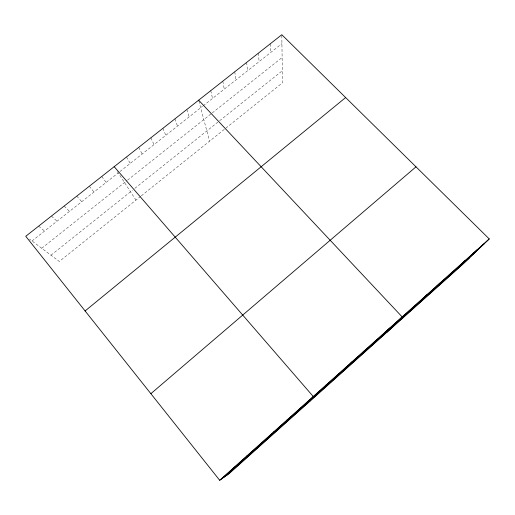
<?xml version="1.0" encoding="UTF-8"?>
<svg xmlns="http://www.w3.org/2000/svg" width="515" height="515" viewBox="0 0 515 515"><rect width="100%" height="100%" fill="white"/><g stroke="black" fill="none" stroke-linecap="round" stroke-linejoin="round"><path stroke-width="0.39" stroke-dasharray="2.58 1.93" d="M140.704 196.305L59.315 261.466L29.503 239.095M141.297 195.835L282.465 82.812L281.827 35.471M50.972 255.208L132.374 190.312M134.84 188.342L217.819 122.19M219.635 120.742L282.304 70.78M41.709 248.262L126.941 180.623M127.553 180.141L211.62 113.429M212.225 112.959L282.123 57.487M32.001 240.975L118.225 172.892M120.027 171.469L202.543 106.309M203.168 105.82L281.937 43.621M38.638 226.143L44.56 231.055M51.436 216.068L57.036 221.205M64.15 206.058L69.435 211.414M76.78 196.112L81.75 201.693M89.333 186.237L93.988 192.031M101.796 176.426L106.142 182.426M117.414 171.649L135.947 200.116M126.484 156.991L130.231 163.41M138.709 147.374L142.153 153.991M150.85 137.814L154.004 144.631M162.914 128.319L165.785 135.336M174.907 118.881L177.488 126.091M186.816 109.502L189.114 116.911M198.854 100.946L209.573 141.168M210.764 90.653L212.508 98.442M222.802 81.177L224.263 89.159M234.756 71.765L235.947 79.934M246.634 62.418L247.554 70.767M258.44 53.129L259.084 61.658M270.163 43.897L270.549 52.614"/><path stroke-width="0.77" d="M299.839 408.846L300.181 408.215M309.65 401.475L313.255 396.511L114.182 166.68M325.223 386.121L326.233 384.892M337.776 374.881L339.115 373.356M350.245 363.719L351.906 361.903M362.624 352.633L364.607 350.535M374.914 341.625L377.212 339.25M387.126 330.694L389.733 328.042M386.617 332.536L402.157 316.912L198.648 100.187M411.652 308.736L414.871 305.53M423.967 297.709L427.495 294.232M436.192 286.758L440.022 283.012M448.333 275.886L452.466 271.875M460.391 265.09L464.813 260.822M472.364 254.371L477.077 249.839M489.25 238.941L462.522 264.536L229.227 473.517L219.693 480.276L25.75 236.282L281.814 34.724L489.25 238.941L219.693 480.276M221.489 479.002L484.255 243.724M224.263 477.032L476.51 251.14M226.883 475.178L469.146 258.195M150.863 393.679L415.998 166.828M85.097 310.951L345.636 97.554M233.359 468.038L234.789 467.092M246.923 455.897L247.985 455.279M260.384 443.846L261.092 443.544M273.748 431.879L274.102 431.892M287.01 420.002L287.016 420.33"/></g></svg>
